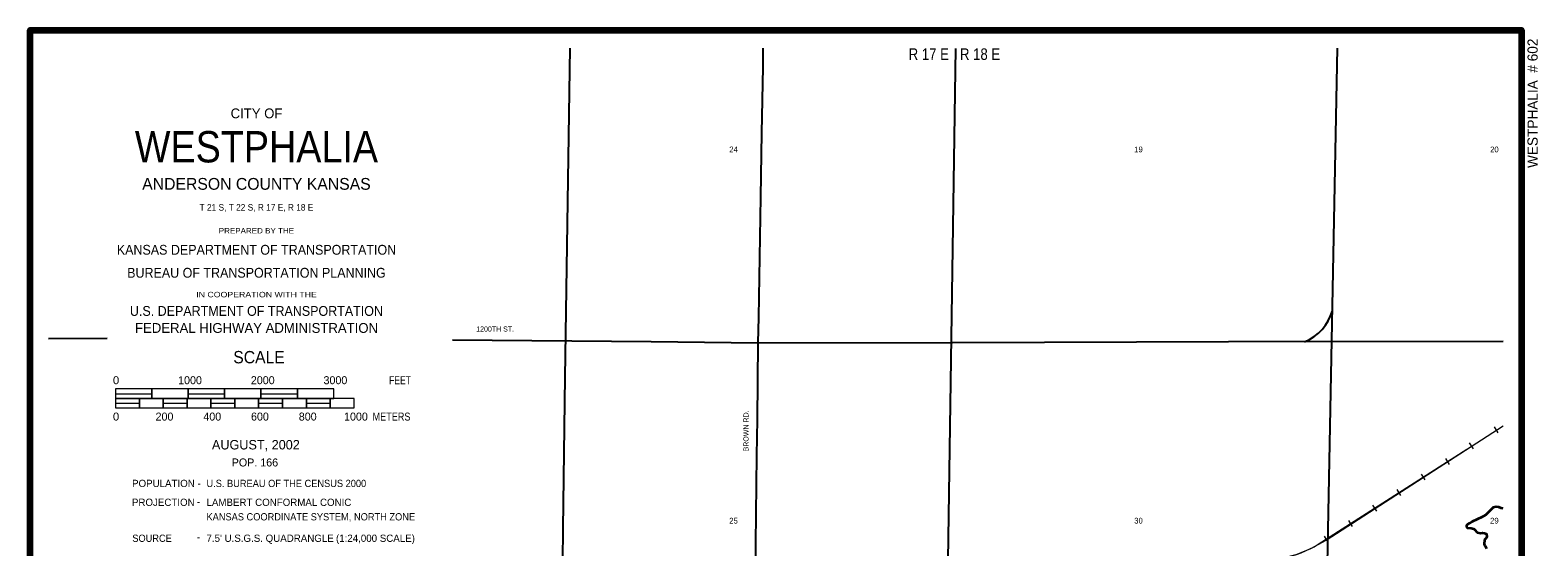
# Model space of a CAD drawing. Extents: x 35.83 to 39.76, y 25.93 to 29.86.
# Drawn here: x 35.831 to 39.756, y 28.513 to 29.859 of the extents above; entities that cross this region are included whole.
import ezdxf
from ezdxf.enums import TextEntityAlignment as Align

# ---------------------------------------------------------------- set-up
doc = ezdxf.new("R2010")
doc.units = 0
doc.header["$LTSCALE"] = 0.0076
for name, color, linetype, lineweight in [('14', 7, 'Continuous', 25), ('17', 7, 'Continuous', 13), ('25', 7, 'Continuous', 25), ('48', 7, 'Continuous', 106), ('49', 7, 'Continuous', 13), ('51', 7, 'Continuous', 13)]:
    doc.layers.add(name, color=color, linetype=linetype, lineweight=lineweight)
doc.layers.add('45', color=7, linetype='Continuous')
doc.layers.add('46', color=7, linetype='Continuous')

msp = doc.modelspace()

# ---------------------------------------------------------------- linework, layer by layer
at = {"layer": '14'}
for p, q in [((39.204356, 28.252841), (39.235038, 29.811742)), ((36.03125, 29.055682), (35.87822, 29.054735))]:
    msp.add_line(p, q, dxfattribs=at)
for points in [[(37.213826, 28.066098), (37.213636, 28.121212), (37.216667, 28.391098), (37.218561, 28.560985), (37.224053, 28.955303), (37.237121, 29.811742)], [(37.738636, 29.811742), (37.738258, 29.763068), (37.734848, 29.591856), (37.732576, 29.423674), (37.727462, 29.111174), (37.725758, 29.044697), (37.723295, 28.845455), (37.722348, 28.751326), (37.719318, 28.52178), (37.719508, 28.477652), (37.71875, 28.385038), (37.717424, 28.259091), (37.716477, 28.1625), (37.715341, 28.04678), (37.713636, 27.917614), (37.713258, 27.863447), (37.711742, 27.761174), (37.696212, 27.054356)], [(38.202083, 28.132008), (38.195644, 28.152841), (38.195265, 28.158333), (38.197348, 28.16553), (38.200379, 28.172917), (38.217045, 28.189773), (38.24072, 29.811364)], [(39.666098, 29.048485), (38.950947, 29.047348), (38.232008, 29.045076), (37.725758, 29.043939), (37.447917, 29.047159), (36.930492, 29.051326)]]:
    msp.add_lwpolyline(points, dxfattribs=at)
msp.add_arc((39.104453, 29.160259), 0.121112, 291.62623, 344.72968, dxfattribs=at)
at = {"layer": '17'}
for p, q in [((39.642235, 28.825568), (39.652083, 28.810227)), ((39.577652, 28.784091), (39.5875, 28.76875)), ((39.18447, 28.520265), (39.571212, 28.767992)), ((39.51553, 28.743371), (39.525379, 28.72803)), ((39.452273, 28.70303), (39.462121, 28.6875)), ((39.389205, 28.6625), (39.399053, 28.64697)), ((39.325947, 28.62197), (39.335985, 28.606629)), ((39.262879, 28.581629), (39.272727, 28.566098)), ((39.199621, 28.541098), (39.209659, 28.525568))]:
    msp.add_line(p, q, dxfattribs=at)
msp.add_lwpolyline([(35.87822, 27.215909), (37.702462, 27.805114), (37.752083, 27.824242), (37.799432, 27.848864), (37.821212, 27.862879), (38.079924, 28.036932), (38.093371, 28.047917), (38.194318, 28.14697), (38.203598, 28.154924), (38.463447, 28.351515), (38.495833, 28.372159), (38.531061, 28.3875), (38.568182, 28.397348), (38.571402, 28.397917), (39.092045, 28.484659), (39.129356, 28.493939), (39.164773, 28.508902), (39.205492, 28.530682), (39.666098, 28.828788)], dxfattribs=at)
msp.add_arc((39.051561, 28.727583), 0.246212, 279.46733, 302.64929, dxfattribs=at)
at = {"layer": '25', "lineweight": 35}
msp.add_lwpolyline([(39.666098, 28.612879), (39.660795, 28.614015), (39.654545, 28.616477), (39.647917, 28.617992), (39.640341, 28.615909), (39.635417, 28.611174), (39.631439, 28.607576), (39.621212, 28.59697), (39.610038, 28.590341), (39.599053, 28.585606), (39.584091, 28.578788), (39.578409, 28.575189), (39.573674, 28.572348), (39.570265, 28.569318), (39.570455, 28.565909), (39.572348, 28.562689), (39.582386, 28.562121), (39.589205, 28.560038), (39.592803, 28.556629), (39.59678, 28.552841), (39.599242, 28.551136), (39.607008, 28.549242), (39.611932, 28.55), (39.617045, 28.549242), (39.622348, 28.547159), (39.623674, 28.539773), (39.621591, 28.535795), (39.617614, 28.53125), (39.616288, 28.520644), (39.618939, 28.516288), (39.622159, 28.508902)], dxfattribs=at)
at = {"layer": '48'}
msp.add_lwpolyline([(35.830871, 25.976515), (35.830871, 29.859091), (39.713447, 29.859091), (39.713447, 25.976515)], close=True, dxfattribs=at)
at = {"layer": '51'}
for p, q in [((36.05303, 28.912311), (36.147727, 28.912311)), ((36.242424, 28.912311), (36.337121, 28.912311)), ((36.431818, 28.912311), (36.526515, 28.912311)), ((36.05303, 28.887689), (36.115152, 28.887689)), ((36.177273, 28.887689), (36.239394, 28.887689)), ((36.301515, 28.887689), (36.363636, 28.887689)), ((36.425758, 28.887689), (36.487879, 28.887689)), ((36.55, 28.887689), (36.612121, 28.887689))]:
    msp.add_line(p, q, dxfattribs=at)
for points in [[(36.05303, 28.9), (36.147727, 28.9), (36.147727, 28.924621), (36.05303, 28.924621)], [(36.05303, 28.875379), (36.115152, 28.875379), (36.115152, 28.9), (36.05303, 28.9)], [(36.115152, 28.875379), (36.177273, 28.875379), (36.177273, 28.9), (36.115152, 28.9)], [(36.147727, 28.9), (36.242424, 28.9), (36.242424, 28.924621), (36.147727, 28.924621)], [(36.177273, 28.875379), (36.239394, 28.875379), (36.239394, 28.9), (36.177273, 28.9)], [(36.239394, 28.875379), (36.301515, 28.875379), (36.301515, 28.9), (36.239394, 28.9)], [(36.242424, 28.9), (36.337121, 28.9), (36.337121, 28.924621), (36.242424, 28.924621)], [(36.301515, 28.875379), (36.363636, 28.875379), (36.363636, 28.9), (36.301515, 28.9)], [(36.337121, 28.9), (36.431818, 28.9), (36.431818, 28.924621), (36.337121, 28.924621)], [(36.363636, 28.875379), (36.425758, 28.875379), (36.425758, 28.9), (36.363636, 28.9)], [(36.425758, 28.875379), (36.487879, 28.875379), (36.487879, 28.9), (36.425758, 28.9)], [(36.431818, 28.9), (36.526515, 28.9), (36.526515, 28.924621), (36.431818, 28.924621)], [(36.487879, 28.875379), (36.55, 28.875379), (36.55, 28.9), (36.487879, 28.9)], [(36.526515, 28.9), (36.621212, 28.9), (36.621212, 28.924621), (36.526515, 28.924621)], [(36.55, 28.875379), (36.612121, 28.875379), (36.612121, 28.9), (36.55, 28.9)], [(36.612121, 28.875379), (36.674432, 28.875379), (36.674432, 28.9), (36.612121, 28.9)]]:
    msp.add_lwpolyline(points, close=True, dxfattribs=at)

# ---------------------------------------------------------------- texts
at = {"layer": '45'}
for s, p in [('24', (37.662216, 29.540909)), ('19', (38.716477, 29.540909)), ('20', (39.643182, 29.540909)), ('25', (37.662216, 28.574053)), ('30', (38.716572, 28.574053)), ('29', (39.643087, 28.574053))]:
    msp.add_text(s, height=0.01496, dxfattribs=at).set_placement(p, align=Align.CENTER)
at = {"layer": '46', "width": 0.85}
for s, p in [('R 17 E', (38.170549, 29.781629)), ('R 18 E', (38.304072, 29.781629))]:
    msp.add_text(s, height=0.03011, dxfattribs=at).set_placement(p, align=Align.CENTER)
at = {"layer": '48'}
msp.add_text('WESTPHALIA  # 602', height=0.02651, rotation=90, dxfattribs=at).set_placement((39.755871, 29.668655), align=Align.CENTER)
at = {"layer": '49', "width": 0.95}
msp.add_text('1200TH ST.', height=0.01326, dxfattribs=at).set_placement((37.041477, 29.074053), align=Align.CENTER)
msp.add_text('BROWN RD.', height=0.01326, rotation=90, dxfattribs=at).set_placement((37.701136, 28.815341), align=Align.CENTER)
at = {"layer": '51'}
for s, height, p in [('CITY OF', 0.02557, (36.420265, 29.629545)), ('ANDERSON COUNTY KANSAS', 0.03068, (36.420076, 29.443371)), ('FEDERAL HIGHWAY ADMINISTRATION', 0.02557, (36.420265, 29.070644))]:
    msp.add_text(s, height=height, dxfattribs=at).set_placement(p, align=Align.CENTER)
for s, height, width, p in [('WESTPHALIA', 0.08163, 0.9, (36.420076, 29.514583)), ('T 21 S, T 22 S, R 17 E, R 18 E', 0.01705, 0.95, (36.420076, 29.389015)), ('PREPARED BY THE', 0.0142, 1.1, (36.419981, 29.329545)), ('KANSAS DEPARTMENT OF TRANSPORTATION', 0.02557, 0.95, (36.42017, 29.274242)), ('BUREAU OF TRANSPORTATION PLANNING', 0.02557, 0.95, (36.420076, 29.214394)), ('IN COOPERATION WITH THE', 0.0142, 1.2, (36.420265, 29.163258)), ('U.S. DEPARTMENT OF TRANSPORTATION', 0.02557, 0.95, (36.419981, 29.114962))]:
    msp.add_text(s, height=height, dxfattribs=dict(at, width=width)).set_placement(p, align=Align.CENTER)
for s, height, width, p in [('SCALE', 0.0322, 0.95, (36.359659, 28.991288)), ('0', 0.02083, 1.05, (36.046402, 28.936932)), ('FEET', 0.02083, 0.8, (36.765341, 28.936932)), ('0', 0.02083, 1.05, (36.046402, 28.842235)), ('METERS', 0.02083, 0.85, (36.722348, 28.842235)), ('U.S. BUREAU OF THE CENSUS 2000', 0.01894, 0.95, (36.289962, 28.669129)), ('KANSAS COORDINATE SYSTEM,', 0.01894, 0.95, (36.289962, 28.582197)), ('NORTH ZONE', 0.01894, 0.95, (36.674053, 28.582197)), ('SOURCE ', 0.01894, 0.95, (36.09678, 28.526326))]:
    msp.add_text(s, height=height, dxfattribs=dict(at, width=width)).set_placement(p)
for s, height, p in [('1000', 0.02083, (36.216098, 28.936932)), ('2000', 0.02083, (36.405492, 28.936932)), ('3000', 0.02083, (36.594697, 28.936932)), ('200', 0.02083, (36.157386, 28.842235)), ('400', 0.02083, (36.281818, 28.842235)), ('600', 0.02083, (36.405871, 28.842235)), ('800', 0.02083, (36.530303, 28.842235)), ('1000', 0.02083, (36.648106, 28.842235)), ('AUGUST, 2002', 0.02462, (36.304167, 28.767045)), ('POP. 166', 0.02083, (36.355682, 28.722727)), ('POPULATION -', 0.01894, (36.096212, 28.669129)), ('PROJECTION ', 0.01894, (36.095833, 28.619886)), ('-', 0.01894, (36.264962, 28.621402)), ('LAMBERT CONFORMAL CONIC', 0.01894, (36.289962, 28.619886)), ('-', 0.01894, (36.264583, 28.529735)), ("7.5' U.S.G.S. QUADRANGLE", 0.01894, (36.289962, 28.526326)), ('(1:24,000 SCALE)', 0.01894, (36.627083, 28.526326))]:
    msp.add_text(s, height=height, dxfattribs=at).set_placement(p)

doc.saveas('drawing.dxf')
